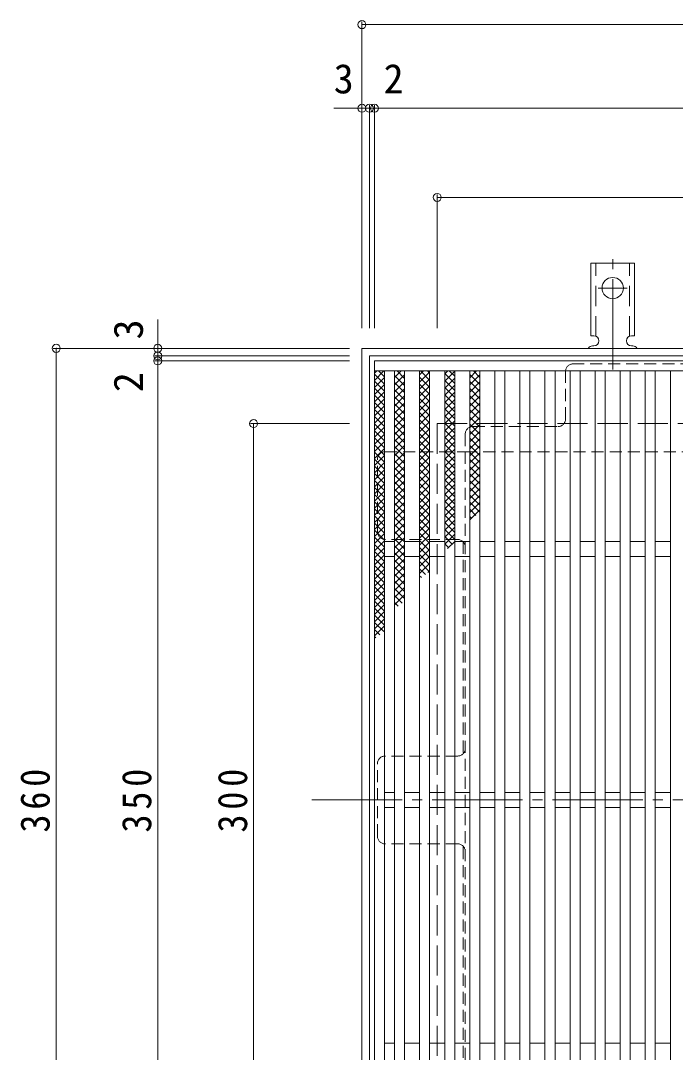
# Model space of a CAD drawing. Units: millimetres at full size, sheet at 1:4. Extents: x -822 to 976, y -780 to 766.
# Drawn here: x -810.8 to -549.7, y 342.5 to 753.8 of the extents above; entities that cross this region are included whole.
import ezdxf
from ezdxf.enums import TextEntityAlignment as Align

# ---------------------------------------------------------------- set-up
doc = ezdxf.new("R2010")
doc.units = ezdxf.units.MM
doc.header["$LTSCALE"] = 4
doc.header["$PDMODE"] = 32
doc.header["$PDSIZE"] = 3.2
for name, pattern in [('CHAIN2', [12, 9, -1, 1, -1]), ('DASHED1', [1.8, 1.2, -0.6]), ('DASHED2', [3, 2, -1]), ('DASHED3', [4, 3, -1])]:
    doc.linetypes.add(name, pattern=pattern)
for name, color, linetype, lineweight in [('A-1', 2, 'DASHED3', 9), ('A-2', 3, 'Continuous', 9), ('A-4', 7, 'Continuous', 9), ('A-7', 2, 'Continuous', 9), ('A-9', 6, 'Continuous', 9), ('A-A', 3, 'Continuous', 9)]:
    doc.layers.add(name, color=color, linetype=linetype, lineweight=lineweight)
doc.styles.add('ＭＳ ゴシック', font='')
doc.styles.get('ＭＳ ゴシック').set_extended_font_data('MS Gothic')

msp = doc.modelspace()

# ---------------------------------------------------------------- linework, layer by layer
at = {"layer": 'A-1'}
for p, q in [((-644.713, 593.162), (-644.713, 293.162)), ((-344.713, 593.162), (-644.713, 593.162))]:
    msp.add_line(p, q, dxfattribs=at)
at = {"layer": 'A-1', "linetype": 'Continuous'}
for points in [[(-674.713, 623.162), (-674.713, 263.162), (-314.713, 263.162), (-314.713, 623.162)], [(-671.713, 620.162), (-671.713, 266.162), (-317.713, 266.162), (-317.713, 620.162)]]:
    msp.add_lwpolyline(points, close=True, dxfattribs=at)
at = {"layer": 'A-2'}
for p, q in [((-669.713, 618.161), (-669.713, 268.161)), ((-319.713, 618.161), (-669.713, 618.161)), ((-319.713, 614.161), (-669.713, 614.161)), ((-665.713, 614.161), (-665.713, 272.161)), ((-661.713, 614.161), (-661.713, 272.161)), ((-657.713, 614.161), (-657.713, 272.161)), ((-651.713, 614.161), (-651.713, 272.161)), ((-647.713, 614.161), (-647.713, 272.161)), ((-641.713, 614.161), (-641.713, 272.161)), ((-637.713, 614.161), (-637.713, 272.161)), ((-631.713, 614.161), (-631.713, 272.161)), ((-627.713, 614.161), (-627.713, 272.161)), ((-621.713, 614.161), (-621.713, 272.161)), ((-617.713, 614.161), (-617.713, 272.161)), ((-611.713, 614.161), (-611.713, 272.161)), ((-607.713, 614.161), (-607.713, 272.161)), ((-601.713, 614.161), (-601.713, 272.161)), ((-597.713, 614.161), (-597.713, 272.161)), ((-591.713, 614.161), (-591.713, 272.161)), ((-587.713, 614.161), (-587.713, 272.161)), ((-581.713, 614.161), (-581.713, 272.161)), ((-577.713, 614.161), (-577.713, 272.161)), ((-571.713, 614.161), (-571.713, 272.161)), ((-567.713, 614.161), (-567.713, 272.161)), ((-561.713, 614.161), (-561.713, 272.161)), ((-557.713, 614.161), (-557.713, 272.161)), ((-551.713, 614.161), (-551.713, 272.161)), ((-661.713, 546.161), (-665.713, 546.161)), ((-651.713, 546.161), (-657.713, 546.161)), ((-641.713, 546.161), (-647.713, 546.161)), ((-631.713, 546.161), (-637.713, 546.161)), ((-621.713, 546.161), (-627.713, 546.161)), ((-611.713, 546.161), (-617.713, 546.161)), ((-601.713, 546.161), (-607.713, 546.161)), ((-591.713, 546.161), (-597.713, 546.161)), ((-581.713, 546.161), (-587.713, 546.161)), ((-571.713, 546.161), (-577.713, 546.161)), ((-561.713, 546.161), (-567.713, 546.161)), ((-551.713, 546.161), (-557.713, 546.161)), ((-661.713, 540.161), (-665.713, 540.161)), ((-651.713, 540.161), (-657.713, 540.161)), ((-641.713, 540.161), (-647.713, 540.161)), ((-631.713, 540.161), (-637.713, 540.161)), ((-621.713, 540.161), (-627.713, 540.161)), ((-611.713, 540.161), (-617.713, 540.161)), ((-601.713, 540.161), (-607.713, 540.161)), ((-591.713, 540.161), (-597.713, 540.161)), ((-581.713, 540.161), (-587.713, 540.161)), ((-571.713, 540.161), (-577.713, 540.161)), ((-561.713, 540.161), (-567.713, 540.161)), ((-551.713, 540.161), (-557.713, 540.161)), ((-661.713, 446.161), (-665.713, 446.161)), ((-651.713, 446.161), (-657.713, 446.161)), ((-641.713, 446.161), (-647.713, 446.161)), ((-631.713, 446.161), (-637.713, 446.161)), ((-621.713, 446.161), (-627.713, 446.161)), ((-611.713, 446.161), (-617.713, 446.161)), ((-601.713, 446.161), (-607.713, 446.161)), ((-591.713, 446.161), (-597.713, 446.161)), ((-581.713, 446.161), (-587.713, 446.161)), ((-571.713, 446.161), (-577.713, 446.161)), ((-561.713, 446.161), (-567.713, 446.161)), ((-551.713, 446.161), (-557.713, 446.161)), ((-661.713, 440.161), (-665.713, 440.161)), ((-651.713, 440.161), (-657.713, 440.161)), ((-641.713, 440.161), (-647.713, 440.161)), ((-631.713, 440.161), (-637.713, 440.161)), ((-621.713, 440.161), (-627.713, 440.161)), ((-611.713, 440.161), (-617.713, 440.161)), ((-601.713, 440.161), (-607.713, 440.161)), ((-591.713, 440.161), (-597.713, 440.161)), ((-581.713, 440.161), (-587.713, 440.161)), ((-571.713, 440.161), (-577.713, 440.161)), ((-561.713, 440.161), (-567.713, 440.161)), ((-551.713, 440.161), (-557.713, 440.161)), ((-661.713, 346.161), (-665.713, 346.161)), ((-651.713, 346.161), (-657.713, 346.161)), ((-641.713, 346.161), (-647.713, 346.161)), ((-631.713, 346.161), (-637.713, 346.161)), ((-621.713, 346.161), (-627.713, 346.161)), ((-611.713, 346.161), (-617.713, 346.161)), ((-601.713, 346.161), (-607.713, 346.161)), ((-591.713, 346.161), (-597.713, 346.161)), ((-581.713, 346.161), (-587.713, 346.161)), ((-571.713, 346.161), (-577.713, 346.161)), ((-561.713, 346.161), (-567.713, 346.161)), ((-551.713, 346.161), (-557.713, 346.161))]:
    msp.add_line(p, q, dxfattribs=at)
at = {"layer": 'A-4'}
for p, q in [((-674.713, 753.379), (-674.713, 631.162)), ((-674.713, 752.179), (-314.713, 752.179)), ((-671.713, 720.059), (-671.713, 631.162)), ((-669.713, 720.059), (-669.713, 631.162)), ((-674.713, 718.859), (-685.967, 718.859)), ((-674.713, 718.859), (-671.713, 718.859)), ((-671.713, 718.859), (-669.713, 718.859)), ((-669.713, 718.859), (-319.713, 718.859)), ((-644.713, 684.515), (-644.713, 631.162)), ((-644.713, 683.315), (-344.713, 683.315)), ((-756.152, 623.162), (-756.152, 634.704)), ((-797.863, 623.162), (-679.713, 623.162)), ((-796.663, 623.162), (-796.663, 263.162)), ((-756.152, 623.162), (-756.152, 620.162)), ((-757.352, 620.162), (-679.713, 620.162)), ((-757.352, 618.161), (-679.713, 618.161)), ((-756.152, 620.162), (-756.152, 618.161)), ((-756.152, 618.161), (-756.152, 268.162)), ((-719.112, 593.162), (-679.713, 593.162)), ((-717.912, 593.162), (-717.912, 293.162))]:
    msp.add_line(p, q, dxfattribs=at)
for p in [(-674.713, 752.179), (-674.713, 718.859), (-671.713, 718.859), (-669.713, 718.859), (-644.713, 683.315), (-796.663, 623.162), (-756.152, 623.162), (-756.152, 620.162), (-756.152, 618.161), (-717.912, 593.162)]:
    msp.add_point(p, dxfattribs=at)
at = {"layer": 'A-7', "linetype": 'DASHED1'}
for p, q in [((-398.914, 616.966), (-590.512, 616.966)), ((-593.512, 594.966), (-593.512, 613.966)), ((-633.513, 588.966), (-633.513, 581.966)), ((-630.513, 591.966), (-596.512, 591.966)), ((-665.516, 581.966), (-633.513, 581.966)), ((-633.513, 581.966), (-355.913, 581.966)), ((-633.513, 581.966), (-633.513, 304.359)), ((-668.516, 549.965), (-668.516, 578.966)), ((-636.513, 546.965), (-665.516, 546.965)), ((-634.313, 546.004), (-634.313, 461.623)), ((-636.513, 460.663), (-665.516, 460.663)), ((-668.516, 428.662), (-668.516, 457.663)), ((-636.513, 425.662), (-665.516, 425.662)), ((-634.313, 340.32), (-634.313, 424.701))]:
    msp.add_line(p, q, dxfattribs=at)
at = {"layer": 'A-7', "linetype": 'CHAIN2'}
msp.add_line((-694.713, 443.162), (-294.713, 443.162), dxfattribs=at)
at = {"layer": 'A-7', "linetype": 'DASHED1'}
for centre, start, end in [((-590.512, 613.966), 90, 180), ((-596.512, 594.966), 270, 0), ((-630.513, 588.966), 90, 180), ((-665.516, 578.966), 90, 180), ((-665.516, 549.965), 180, 270), ((-636.513, 543.965), 0, 90), ((-665.516, 457.663), 90, 180), ((-636.513, 463.663), 270, 0), ((-665.516, 428.662), 180, 270), ((-636.513, 422.662), 0, 90)]:
    msp.add_arc(centre, 3, start, end, dxfattribs=at)
at = {"layer": 'A-9'}
for p, q in [((-669.713, 610.371), (-665.923, 614.162)), ((-669.713, 613.2), (-668.751, 614.162)), ((-669.713, 612.922), (-665.713, 608.923)), ((-668.123, 614.162), (-665.713, 611.751)), ((-661.713, 611.485), (-659.037, 614.161)), ((-660.725, 614.161), (-657.713, 611.149)), ((-657.897, 614.161), (-657.713, 613.978)), ((-651.713, 612.553), (-650.104, 614.161)), ((-651.713, 609.724), (-647.713, 613.724)), ((-651.374, 614.161), (-647.713, 610.501)), ((-648.545, 614.161), (-647.713, 613.33)), ((-641.713, 612.944), (-640.496, 614.161)), ((-641.713, 610.116), (-637.713, 614.116)), ((-641.713, 613.177), (-637.713, 609.177)), ((-639.869, 614.161), (-637.713, 612.005)), ((-631.713, 611.411), (-628.963, 614.161)), ((-631.713, 612.757), (-627.713, 608.757)), ((-630.289, 614.161), (-627.713, 611.585)), ((-669.713, 607.543), (-665.713, 611.543)), ((-669.713, 610.094), (-665.713, 606.094)), ((-669.713, 604.714), (-665.713, 608.714)), ((-661.713, 608.657), (-657.713, 612.657)), ((-661.713, 612.321), (-657.713, 608.321)), ((-661.713, 605.828), (-657.713, 609.828)), ((-661.713, 609.492), (-657.713, 605.493)), ((-651.713, 611.673), (-647.713, 607.673)), ((-651.713, 606.896), (-647.713, 610.896)), ((-651.713, 608.844), (-647.713, 604.844)), ((-641.713, 607.287), (-637.713, 611.288)), ((-641.713, 610.349), (-637.713, 606.349)), ((-631.713, 608.583), (-627.713, 612.583)), ((-631.713, 609.928), (-627.713, 605.929)), ((-631.713, 605.755), (-627.713, 609.755)), ((-669.713, 607.266), (-665.713, 603.265)), ((-669.713, 601.886), (-665.713, 605.885)), ((-661.713, 603), (-657.713, 607)), ((-661.713, 606.664), (-657.713, 602.664)), ((-651.713, 604.068), (-647.713, 608.068)), ((-651.713, 606.016), (-647.713, 602.016)), ((-651.713, 601.239), (-647.713, 605.239)), ((-641.713, 604.459), (-637.713, 608.459)), ((-641.713, 607.52), (-637.713, 603.52)), ((-641.713, 601.631), (-637.713, 605.63)), ((-641.713, 604.692), (-637.713, 600.691)), ((-631.713, 607.1), (-627.713, 603.1)), ((-631.713, 602.926), (-627.713, 606.926)), ((-669.713, 604.437), (-665.713, 600.437)), ((-669.713, 599.057), (-665.713, 603.057)), ((-669.713, 601.608), (-665.713, 597.609)), ((-661.713, 600.171), (-657.713, 604.172)), ((-661.713, 603.836), (-657.713, 599.835)), ((-661.713, 597.343), (-657.713, 601.343)), ((-661.713, 601.007), (-657.713, 597.007)), ((-651.713, 603.188), (-647.713, 599.187)), ((-651.713, 598.411), (-647.713, 602.411)), ((-641.713, 598.802), (-637.713, 602.802)), ((-641.713, 601.863), (-637.713, 597.863)), ((-631.713, 604.272), (-627.713, 600.271)), ((-631.713, 600.098), (-627.713, 604.098)), ((-631.713, 601.443), (-627.713, 597.443)), ((-631.713, 597.269), (-627.713, 601.269)), ((-669.713, 596.229), (-665.713, 600.229)), ((-669.713, 598.78), (-665.713, 594.78)), ((-669.713, 593.401), (-665.713, 597.4)), ((-661.713, 594.514), (-657.713, 598.514)), ((-661.713, 598.178), (-657.713, 594.178)), ((-651.713, 600.359), (-647.713, 596.359)), ((-651.713, 595.582), (-647.713, 599.583)), ((-651.713, 597.53), (-647.713, 593.531)), ((-651.713, 592.754), (-647.713, 596.754)), ((-641.713, 595.974), (-637.713, 599.974)), ((-641.713, 599.035), (-637.713, 595.035)), ((-641.713, 593.145), (-637.713, 597.145)), ((-631.713, 598.614), (-627.713, 594.615)), ((-631.713, 594.441), (-627.713, 598.441)), ((-669.713, 595.952), (-665.713, 591.952)), ((-669.713, 590.572), (-665.713, 594.572)), ((-669.713, 593.123), (-665.713, 589.124)), ((-661.713, 591.686), (-657.713, 595.686)), ((-661.713, 595.35), (-657.713, 591.35)), ((-661.713, 588.858), (-657.713, 592.858)), ((-661.713, 592.522), (-657.713, 588.522)), ((-651.713, 594.702), (-647.713, 590.702)), ((-651.713, 589.925), (-647.713, 593.925)), ((-641.713, 596.206), (-637.713, 592.206)), ((-641.713, 590.317), (-637.713, 594.317)), ((-641.713, 593.378), (-637.713, 589.378)), ((-631.713, 595.786), (-627.713, 591.786)), ((-631.713, 591.612), (-627.713, 595.612)), ((-631.713, 592.958), (-627.713, 588.958)), ((-631.713, 588.784), (-627.713, 592.784)), ((-669.713, 587.743), (-665.713, 591.744)), ((-669.713, 590.295), (-665.713, 586.295)), ((-669.713, 584.915), (-665.713, 588.916)), ((-661.713, 586.03), (-657.713, 590.029)), ((-661.713, 589.693), (-657.713, 585.694)), ((-651.713, 591.874), (-647.713, 587.874)), ((-651.713, 587.097), (-647.713, 591.097)), ((-651.713, 589.045), (-647.713, 585.045)), ((-651.713, 584.269), (-647.713, 588.268)), ((-641.713, 587.488), (-637.713, 591.489)), ((-641.713, 590.549), (-637.713, 586.55)), ((-641.713, 584.66), (-637.713, 588.66)), ((-631.713, 590.129), (-627.713, 586.13)), ((-631.713, 585.956), (-627.713, 589.956)), ((-669.713, 587.467), (-665.713, 583.466)), ((-669.713, 582.087), (-665.713, 586.086)), ((-669.713, 584.638), (-665.713, 580.638)), ((-661.713, 583.201), (-657.713, 587.201)), ((-661.713, 586.865), (-657.713, 582.865)), ((-661.713, 580.372), (-657.713, 584.373)), ((-661.713, 584.037), (-657.713, 580.036)), ((-651.713, 586.217), (-647.713, 582.217)), ((-651.713, 581.44), (-647.713, 585.44)), ((-641.713, 587.721), (-637.713, 583.721)), ((-641.713, 581.832), (-637.713, 585.831)), ((-641.713, 584.893), (-637.713, 580.893)), ((-631.713, 587.301), (-627.713, 583.301)), ((-631.713, 583.127), (-627.713, 587.128)), ((-631.713, 584.473), (-627.713, 580.472)), ((-631.713, 580.299), (-627.713, 584.299)), ((-669.713, 579.258), (-665.713, 583.258)), ((-669.713, 581.81), (-665.713, 577.81)), ((-669.713, 576.43), (-665.713, 580.43)), ((-661.713, 577.544), (-657.713, 581.544)), ((-661.713, 581.208), (-657.713, 577.208)), ((-651.713, 583.389), (-647.713, 579.388)), ((-651.713, 578.612), (-647.713, 582.612)), ((-651.713, 580.56), (-647.713, 576.56)), ((-641.713, 579.003), (-637.713, 583.003)), ((-641.713, 582.064), (-637.713, 578.064)), ((-641.713, 576.175), (-637.713, 580.175)), ((-631.713, 581.644), (-627.713, 577.644)), ((-631.713, 577.47), (-627.713, 581.47)), ((-669.713, 578.981), (-665.713, 574.981)), ((-669.713, 573.602), (-665.713, 577.602)), ((-669.713, 576.153), (-665.713, 572.153)), ((-661.713, 574.715), (-657.713, 578.715)), ((-661.713, 578.379), (-657.713, 574.38)), ((-661.713, 571.887), (-657.713, 575.887)), ((-651.713, 575.783), (-647.713, 579.784)), ((-651.713, 577.732), (-647.713, 573.732)), ((-651.713, 572.955), (-647.713, 576.955)), ((-641.713, 579.236), (-637.713, 575.236)), ((-641.713, 573.347), (-637.713, 577.346)), ((-641.713, 576.407), (-637.713, 572.407)), ((-631.713, 578.816), (-627.713, 574.816)), ((-631.713, 574.642), (-627.713, 578.642)), ((-631.713, 575.987), (-627.713, 571.987)), ((-631.713, 571.813), (-627.713, 575.813)), ((-669.713, 570.773), (-665.713, 574.773)), ((-669.713, 573.324), (-665.713, 569.325)), ((-669.713, 567.944), (-665.713, 571.945)), ((-661.713, 575.551), (-657.713, 571.551)), ((-661.713, 569.059), (-657.713, 573.059)), ((-661.713, 572.723), (-657.713, 568.723)), ((-651.713, 574.903), (-647.713, 570.903)), ((-651.713, 570.126), (-647.713, 574.126)), ((-651.713, 572.075), (-647.713, 568.075)), ((-641.713, 570.518), (-637.713, 574.518)), ((-641.713, 573.579), (-637.713, 569.579)), ((-641.713, 567.689), (-637.713, 571.69)), ((-631.713, 573.159), (-627.713, 569.159)), ((-631.713, 568.985), (-627.713, 572.985)), ((-669.713, 570.496), (-665.713, 566.496)), ((-669.713, 565.116), (-665.713, 569.116)), ((-669.713, 567.668), (-665.713, 563.668)), ((-661.713, 566.231), (-657.713, 570.23)), ((-661.713, 569.895), (-657.713, 565.895)), ((-651.713, 567.298), (-647.713, 571.298)), ((-651.713, 569.247), (-647.713, 565.247)), ((-651.713, 564.47), (-647.713, 568.47)), ((-641.713, 570.75), (-637.713, 566.751)), ((-641.713, 564.861), (-637.713, 568.861)), ((-641.713, 567.922), (-637.713, 563.922)), ((-631.713, 570.331), (-627.713, 566.331)), ((-631.713, 566.156), (-627.713, 570.157)), ((-631.713, 567.502), (-627.713, 563.502)), ((-669.713, 562.288), (-665.713, 566.288)), ((-669.713, 564.839), (-665.713, 560.839)), ((-669.713, 559.46), (-665.713, 563.459)), ((-661.713, 563.402), (-657.713, 567.402)), ((-661.713, 567.066), (-657.713, 563.066)), ((-661.713, 560.573), (-657.713, 564.574)), ((-661.713, 564.238), (-657.713, 560.237)), ((-651.713, 566.418), (-647.713, 562.418)), ((-651.713, 561.641), (-647.713, 565.641)), ((-651.713, 563.59), (-647.713, 559.589)), ((-641.713, 562.033), (-637.713, 566.032)), ((-641.713, 565.094), (-637.713, 561.094)), ((-631.713, 563.328), (-627.713, 567.329)), ((-631.713, 564.674), (-627.713, 560.673)), ((-631.713, 560.5), (-627.713, 564.499)), ((-669.713, 562.011), (-665.713, 558.011)), ((-669.713, 556.631), (-665.713, 560.631)), ((-661.713, 557.745), (-657.713, 561.745)), ((-661.713, 561.409), (-657.713, 557.409)), ((-651.713, 558.812), (-647.713, 562.813)), ((-651.713, 560.761), (-647.713, 556.761)), ((-651.713, 555.984), (-647.713, 559.985)), ((-641.713, 559.204), (-637.713, 563.204)), ((-641.713, 562.265), (-637.713, 558.265)), ((-641.713, 556.376), (-637.713, 560.376)), ((-641.713, 559.437), (-637.713, 555.437)), ((-631.713, 561.845), (-627.713, 557.845)), ((-631.713, 557.671), (-627.713, 561.671)), ((-669.713, 559.183), (-665.713, 555.182)), ((-669.713, 553.803), (-665.713, 557.803)), ((-669.713, 556.354), (-665.713, 552.354)), ((-661.713, 554.917), (-657.713, 558.916)), ((-661.713, 558.581), (-657.713, 554.581)), ((-661.713, 552.088), (-657.713, 556.088)), ((-661.713, 555.752), (-657.713, 551.752)), ((-651.713, 557.932), (-647.713, 553.933)), ((-651.713, 553.156), (-647.713, 557.156)), ((-641.713, 553.548), (-637.713, 557.547)), ((-641.713, 556.609), (-637.713, 552.608)), ((-631.713, 559.017), (-629.257, 556.561)), ((-631.713, 554.843), (-627.713, 558.843)), ((-631.713, 556.188), (-630.845, 555.32)), ((-669.713, 550.974), (-665.713, 554.974)), ((-669.713, 553.525), (-665.713, 549.526)), ((-669.713, 548.145), (-665.713, 552.146)), ((-661.713, 549.26), (-657.713, 553.26)), ((-661.713, 552.924), (-657.713, 548.924)), ((-651.713, 555.104), (-647.713, 551.104)), ((-651.713, 550.328), (-647.713, 554.327)), ((-651.713, 552.276), (-647.713, 548.276)), ((-651.713, 547.499), (-647.713, 551.499)), ((-641.713, 550.719), (-637.713, 554.719)), ((-641.713, 553.78), (-637.713, 549.78)), ((-641.713, 547.89), (-637.713, 551.891)), ((-669.713, 550.697), (-665.713, 546.697)), ((-669.713, 545.317), (-665.713, 549.317)), ((-669.713, 547.869), (-665.713, 543.869)), ((-661.713, 546.432), (-657.713, 550.431)), ((-661.713, 550.095), (-657.713, 546.096)), ((-661.713, 543.603), (-657.713, 547.603)), ((-661.713, 547.267), (-657.713, 543.267)), ((-651.713, 549.448), (-647.713, 545.448)), ((-651.713, 544.671), (-647.713, 548.671)), ((-641.713, 550.951), (-637.713, 546.952)), ((-641.713, 545.062), (-637.713, 549.062)), ((-641.713, 548.123), (-638.551, 544.962)), ((-669.713, 542.489), (-665.713, 546.489)), ((-669.713, 545.04), (-665.713, 541.04)), ((-669.713, 539.661), (-665.713, 543.661)), ((-661.713, 540.774), (-657.713, 544.775)), ((-661.713, 544.439), (-657.713, 540.438)), ((-651.713, 546.619), (-647.713, 542.619)), ((-651.713, 541.842), (-647.713, 545.842)), ((-651.713, 543.791), (-647.713, 539.79)), ((-651.713, 539.013), (-647.713, 543.014)), ((-641.713, 545.295), (-640.14, 543.721)), ((-640.53, 543.417), (-637.713, 546.233)), ((-669.713, 542.212), (-665.713, 538.212)), ((-669.713, 536.832), (-665.713, 540.832)), ((-669.713, 539.384), (-665.713, 535.383)), ((-661.713, 537.946), (-657.713, 541.946)), ((-661.713, 541.61), (-657.713, 537.61)), ((-661.713, 535.118), (-657.713, 539.118)), ((-661.713, 538.782), (-657.713, 534.782)), ((-651.713, 540.962), (-647.713, 536.962)), ((-651.713, 536.185), (-647.713, 540.185)), ((-669.713, 534.004), (-665.713, 538.004)), ((-669.713, 536.555), (-665.713, 532.555)), ((-669.713, 531.175), (-665.713, 535.175)), ((-661.713, 532.289), (-657.713, 536.289)), ((-661.713, 535.954), (-657.713, 531.953)), ((-651.713, 538.133), (-647.846, 534.267)), ((-651.713, 533.357), (-647.713, 537.357)), ((-651.713, 535.305), (-649.434, 533.026)), ((-669.713, 533.726), (-665.713, 529.727)), ((-669.713, 528.346), (-665.713, 532.347)), ((-669.713, 530.898), (-665.713, 526.898)), ((-661.713, 529.461), (-657.713, 533.461)), ((-661.713, 533.125), (-657.713, 529.125)), ((-661.713, 526.633), (-657.713, 530.633)), ((-651.713, 532.477), (-651.022, 531.787)), ((-648.435, 533.807), (-647.713, 534.529)), ((-669.713, 525.518), (-665.713, 529.518)), ((-669.713, 528.07), (-665.713, 524.07)), ((-669.713, 522.69), (-665.713, 526.69)), ((-661.713, 530.296), (-657.713, 526.297)), ((-661.713, 523.804), (-657.713, 527.804)), ((-661.713, 527.468), (-657.713, 523.468)), ((-669.713, 525.241), (-665.713, 521.241)), ((-669.713, 519.862), (-665.713, 523.862)), ((-669.713, 522.413), (-665.713, 518.413)), ((-661.713, 520.975), (-657.713, 524.976)), ((-661.713, 524.64), (-658.729, 521.655)), ((-669.713, 517.033), (-665.713, 521.033)), ((-669.713, 519.585), (-665.713, 515.584)), ((-669.713, 514.205), (-665.713, 518.205)), ((-661.713, 521.811), (-660.317, 520.415)), ((-669.713, 516.757), (-665.713, 512.756)), ((-669.713, 511.376), (-665.713, 515.376)), ((-669.713, 513.927), (-666.023, 510.238)), ((-669.713, 508.548), (-665.713, 512.548)), ((-669.713, 511.099), (-667.611, 508.997)), ((-669.713, 508.271), (-669.199, 507.757))]:
    msp.add_line(p, q, dxfattribs=at)
at = {"layer": 'A-A', "color": 7, "linetype": 'CHAIN2'}
for p, q in [((-574.713, 614.694), (-574.713, 662.095)), ((-568.937, 647.162), (-580.489, 647.162))]:
    msp.add_line(p, q, dxfattribs=at)
at = {"layer": 'A-A'}
for p, q in [((-583.463, 628.162), (-583.463, 657.162)), ((-583.463, 657.162), (-565.963, 657.162)), ((-565.963, 628.162), (-565.963, 657.162)), ((-583.463, 628.162), (-582.213, 628.162)), ((-565.963, 628.162), (-567.213, 628.162)), ((-582.208, 624.162), (-582.721, 624.162)), ((-566.713, 624.162), (-567.213, 624.162))]:
    msp.add_line(p, q, dxfattribs=at)
at = {"layer": 'A-A', "linetype": 'DASHED2'}
for p, q in [((-581.463, 628.017), (-581.463, 657.162)), ((-567.963, 628.017), (-567.963, 657.162))]:
    msp.add_line(p, q, dxfattribs=at)
at = {"layer": 'A-A'}
msp.add_circle((-574.713, 647.162), 4.25, dxfattribs=at)
for centre, start, end in [((-582.213, 626.162), 270.13329, 90), ((-567.213, 626.162), 90, 270), ((-582.713, 622.162), 90.24162, 150.00072), ((-566.713, 622.162), 29.99951, 89.72403)]:
    msp.add_arc(centre, 2, start, end, dxfattribs=at)

# ---------------------------------------------------------------- texts
at = {"layer": 'A-4', "color": 2, "style": 'ＭＳ ゴシック'}
for s, p in [('3', (-685.967, 721.259)), ('2', (-666.075, 721.259))]:
    msp.add_text(s, height=11.73, dxfattribs=at).set_placement(p, align=Align.BOTTOM_LEFT)
for s, p in [('3', (-758.552, 626.704)), ('2', (-758.552, 605.678))]:
    msp.add_text(s, height=11.73, rotation=90, dxfattribs=at).set_placement(p, align=Align.BOTTOM_LEFT)
at = {"layer": 'A-4', "color": 2, "char_height": 11.73, "attachment_point": 7, "rotation": 90, "style": 'ＭＳ ゴシック'}
for s, insert in [('\\T1.27;\\W0.9;360', (-799.063, 430.162)), ('\\T1.27;\\W0.9;350', (-758.552, 430.162)), ('\\T1.27;\\W0.9;300', (-720.312, 430.162))]:
    msp.add_mtext(s, dxfattribs=dict(at, insert=insert))

doc.saveas('drawing.dxf')
